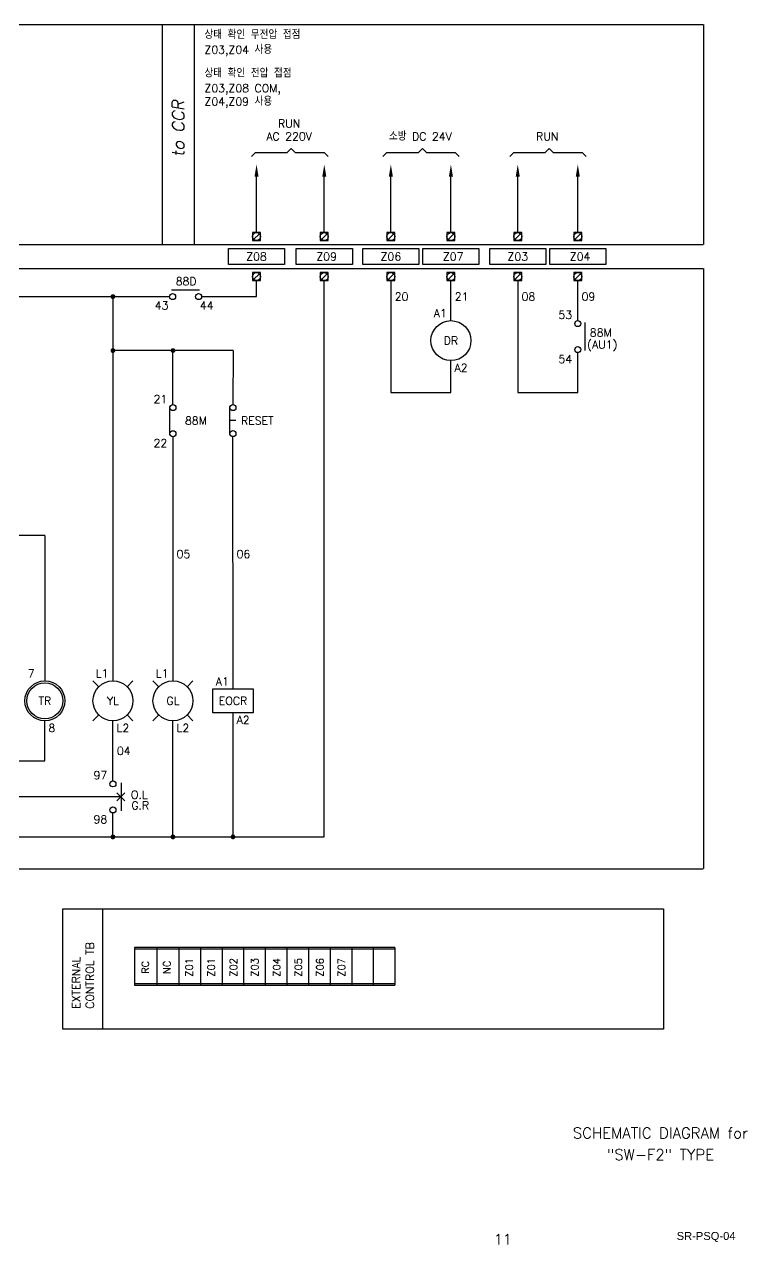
# Model space of a CAD drawing. Header units: millimetres. Extents: x 60229 to 91621, y 21923 to 36546.
# Drawn here: x 82913 to 85151, y 21923 to 25699 of the extents above; entities that cross this region are included whole.
import ezdxf
from ezdxf.enums import TextEntityAlignment as Align

# ---------------------------------------------------------------- set-up
doc = ezdxf.new("R2010")
doc.units = ezdxf.units.MM
doc.linetypes.add('CENTER', pattern=[2, 1.25, -0.25, 0.25, -0.25])
doc.linetypes.add('HIDDEN', pattern=[2.5, 1.5, -1])
doc.styles.add('ROMANS', font='romans.shx', dxfattribs={"bigfont": 'fhg.shx'})
doc.styles.add('S2', font='SIMPLEX', dxfattribs={"height": 2})
doc.styles.get("Standard").update_dxf_attribs({"font": 'arial.ttf'})

# ---------------------------------------------------------------- blocks, each defined once
blk = doc.blocks.new('THA')
for p, q in [((-3.5, 2.02), (3.5, 2.02)), ((-1, 1), (1, 3)), ((-1, 3), (1, 1))]:
    blk.add_line(p, q)
for centre in [(-3.25, 0), (3.25, 0)]:
    blk.add_circle(centre, 0.75)
blk = doc.blocks.new('PMB')
blk.add_line((-0.88, 3.5), (-0.88, -3.5))
for centre in [(0, 3.25), (0, -3.25)]:
    blk.add_circle(centre, 0.75)
blk = doc.blocks.new('PBSB')
for p, q in [((-0.88, 3.5), (-0.88, -3.5)), ((0.68, 0), (-0.88, 0))]:
    blk.add_line(p, q)
for centre in [(0, 3.25), (0, -3.25)]:
    blk.add_circle(centre, 0.75)
blk = doc.blocks.new('PMA')
blk.add_line((1.73, 3.5), (1.73, -3.5))
for centre in [(0, 3.25), (0, -3.25)]:
    blk.add_circle(centre, 0.75)
blk = doc.blocks.new('SQTER')
at = {"color": 3}
for p, q in [((-1, 1), (-1, -1)), ((1, 1), (-1, 1)), ((1, -1), (1, 1)), ((-1, -1), (1, -1))]:
    blk.add_line(p, q, dxfattribs=at)
at = {"color": 8}
blk.add_line((0.71, 0.71), (-0.71, -0.71), dxfattribs=at)
blk.add_circle((0, 0), 1, dxfattribs=at)
blk = doc.blocks.new('ARROW1')
at = {"color": 3}
blk.add_solid([(-3, 0.5), (-3, -0.5), (0, 0)], dxfattribs=at)

msp = doc.modelspace()

# ---------------------------------------------------------------- linework, layer by layer
at = {"color": 3, "linetype": 'CENTER', "lineweight": -2}
for p, q in [((80740.9, 25699), (85014.5, 25699)), ((83339.9, 25699), (83339.9, 25017.7)), ((83439, 25699), (83439, 25017.7)), ((85014.5, 25699), (85014.5, 25017.7)), ((80740.9, 25017.7), (85014.5, 25017.7)), ((80740.9, 24943.4), (85014.5, 24943.4)), ((85014.5, 24943.4), (85014.5, 23085.3)), ((80740.9, 23085.3), (85014.5, 23085.3))]:
    msp.add_line(p, q, dxfattribs=at)
at = {"color": 3, "lineweight": -2}
for p, q in [((83616.5, 25290.2), (83628.9, 25302.6)), ((83628.9, 25302.6), (83726.3, 25302.6)), ((83726.3, 25302.6), (83738.7, 25315)), ((83738.7, 25315), (83751.1, 25302.6)), ((83751.1, 25302.6), (83840.6, 25302.6)), ((83840.6, 25302.6), (83852.9, 25290.2)), ((84022.6, 25290.2), (84035, 25302.6)), ((84035, 25302.6), (84132.4, 25302.6)), ((84132.4, 25302.6), (84144.8, 25315)), ((84144.8, 25315), (84157.2, 25302.6)), ((84157.2, 25302.6), (84246.6, 25302.6)), ((84246.6, 25302.6), (84259, 25290.2)), ((84415.3, 25290.2), (84427.7, 25302.6)), ((84427.7, 25302.6), (84525.1, 25302.6)), ((84525.1, 25302.6), (84537.5, 25315)), ((84537.5, 25315), (84549.9, 25302.6)), ((84549.9, 25302.6), (84639.3, 25302.6)), ((84639.3, 25302.6), (84651.7, 25290.2))]:
    msp.add_line(p, q, dxfattribs=at)
at = {"lineweight": -2}
for p, q in [((83631.5, 25054.8), (83631.5, 25240.7)), ((83841.3, 25054.8), (83841.3, 25240.7)), ((84047.4, 25054.8), (84047.4, 25240.7)), ((84233.2, 25054.8), (84233.2, 25240.7)), ((84440.1, 25054.8), (84440.1, 25240.7)), ((84625.9, 25054.8), (84625.9, 25240.7)), ((83631.5, 24856.6), (83631.5, 24906.2)), ((83841.3, 23184.4), (83841.3, 24906.2)), ((84047.4, 24906.2), (84047.4, 24559.4)), ((84233.2, 24782.3), (84233.2, 24906.2)), ((84440.1, 24906.2), (84440.1, 24559.4)), ((84625.9, 24782.3), (84625.9, 24906.2)), ((81285.9, 24856.6), (83362.6, 24856.6)), ((83187.2, 24856.6), (83187.2, 23667.5)), ((83461.7, 24856.6), (83542.2, 24856.6)), ((83461.7, 24856.6), (83631.5, 24856.6)), ((83373, 24522.2), (83373, 24689.5)), ((83558.8, 24689.5), (83558.7, 24522.3)), ((84625.9, 24559.4), (84625.9, 24683.2)), ((84233.2, 24559.4), (84233.2, 24658.5)), ((84047.4, 24559.4), (84233.2, 24559.4)), ((84440.1, 24559.4), (84625.9, 24559.4)), ((83373, 24423.1), (83373, 23667.5)), ((83558.8, 23642.7), (83558.7, 24423.2)), ((82976.6, 24116.9), (82047.4, 24116.9)), ((82976.6, 24116.9), (82976.6, 23667.5)), ((83125.2, 23667.5), (83143.4, 23649.3)), ((83249.1, 23667.5), (83230.9, 23649.3)), ((83311, 23667.5), (83329.2, 23649.3)), ((83434.9, 23667.5), (83416.8, 23649.3)), ((83558.8, 23184.4), (83558.8, 23568.4)), ((82976.6, 23419.7), (82976.6, 23543.6)), ((83143.4, 23561.7), (83125.2, 23543.6)), ((83187.2, 23357.8), (83187.2, 23543.6)), ((83230.9, 23561.7), (83249.1, 23543.6)), ((83329.2, 23561.7), (83311, 23543.6)), ((83373, 23184.4), (83373, 23543.6)), ((83416.8, 23561.7), (83434.9, 23543.6)), ((81490, 23419.7), (82976.6, 23419.7)), ((83187.2, 23184.4), (83187.2, 23258.7)), ((81112.5, 23184.4), (83841.3, 23184.4))]:
    msp.add_line(p, q, dxfattribs=at)
at = {"color": 7, "linetype": 'Continuous', "lineweight": -2}
msp.add_line((83558.8, 24689.5), (83187.2, 24689.5), dxfattribs=at)
at = {"color": 3, "linetype": 'HIDDEN', "lineweight": -2}
msp.add_line((83211.9, 23308.2), (82220.9, 23308.2), dxfattribs=at)
at = {"color": 3, "linetype": 'Continuous', "lineweight": -2}
for p, q in [((83032.2, 22961.4), (84890.6, 22961.4)), ((83032.2, 22589.8), (83032.2, 22961.4)), ((83156.1, 22589.8), (83156.1, 22961.4)), ((84890.6, 22961.4), (84890.6, 22589.8)), ((83254.4, 22842.3), (83254.4, 22725.2)), ((84059.9, 22842.3), (83254.4, 22842.3)), ((84059.9, 22836.7), (83254.4, 22836.7)), ((83322.7, 22842.3), (83322.7, 22725.2)), ((83391, 22842.3), (83391, 22725.2)), ((83457.9, 22842.3), (83457.9, 22725.2)), ((83524.8, 22842.3), (83524.8, 22725.2)), ((83591.6, 22842.3), (83591.6, 22725.2)), ((83658.5, 22842.3), (83658.5, 22725.2)), ((83725.4, 22842.3), (83725.4, 22725.2)), ((83725.4, 22842.3), (83725.4, 22725.2)), ((83792.3, 22842.3), (83792.3, 22725.2)), ((83859.2, 22842.3), (83859.2, 22725.2)), ((83926.1, 22842.3), (83926.1, 22725.2)), ((83993, 22842.3), (83993, 22725.2)), ((84059.9, 22842.3), (84059.9, 22725.2)), ((83254.4, 22730.8), (84059.9, 22730.8)), ((83254.4, 22725.2), (84059.9, 22725.2)), ((84890.6, 22589.8), (83032.2, 22589.8))]:
    msp.add_line(p, q, dxfattribs=at)
at = {"color": 3, "lineweight": -2}
for points in [[(83544.8, 24955.7), (83544.8, 25005.3), (83718.2, 25005.3), (83718.2, 24955.7)], [(83754.6, 24955.7), (83754.6, 25005.3), (83928.1, 25005.3), (83928.1, 24955.7)], [(83960.7, 24955.7), (83960.7, 25005.3), (84134.1, 25005.3), (84134.1, 24955.7)], [(84146.5, 24955.7), (84146.5, 25005.3), (84319.9, 25005.3), (84319.9, 24955.7)], [(84353.4, 24955.7), (84353.4, 25005.3), (84526.8, 25005.3), (84526.8, 24955.7)], [(84539.2, 24955.7), (84539.2, 25005.3), (84712.6, 25005.3), (84712.6, 24955.7)]]:
    msp.add_lwpolyline(points, close=True, dxfattribs=at)
at = {"lineweight": -2, "const_width": 7.43}
for points in [[(83183.4, 24856.6, 1), (83190.9, 24856.6, 1)], [(83183.4, 24689.5, 1), (83190.9, 24689.5, 1)], [(83369.4, 24689.5, 1), (83376.8, 24689.5, 1)], [(83183.4, 23184.4, 1), (83190.9, 23184.4, 1)], [(83369.2, 23184.4, 1), (83376.7, 23184.4, 1)], [(83555.1, 23184.4, 1), (83562.5, 23184.4, 1)]]:
    msp.add_lwpolyline(points, format="xyb", close=True, dxfattribs=at)
at = {"lineweight": -2}
msp.add_lwpolyline([(83496.8, 23568.4), (83496.8, 23642.7), (83620.7, 23642.7), (83620.7, 23568.4)], close=True, dxfattribs=at)
for centre in [(84233.2, 24720.4), (82976.6, 23605.5), (83187.2, 23605.5), (83373, 23605.5)]:
    msp.add_circle(centre, 61.9, dxfattribs=at)
at = {"color": 3, "lineweight": -2}
msp.add_circle((82976.6, 23605.5), 55.7, dxfattribs=at)

# ---------------------------------------------------------------- block references
at = {"lineweight": -2, "xscale": 12.38728441512454, "yscale": 12.38728441512454, "zscale": 12.38728441512454}
for name, p, rotation in [('ARROW1', (83631.5, 25265.4), 90), ('ARROW1', (83841.3, 25265.4), 90), ('ARROW1', (84047.4, 25265.4), 90), ('ARROW1', (84233.2, 25265.4), 90), ('ARROW1', (84440.1, 25265.4), 90), ('ARROW1', (84625.9, 25265.4), 90), ('PMA', (83412.1, 24856.6), 90), ('THA', (83187.2, 23308.2), 270)]:
    msp.add_blockref(name, p, dxfattribs=dict(at, rotation=rotation))
for name, p in [('SQTER', (83631.5, 25042.5)), ('SQTER', (83841.3, 25042.5)), ('SQTER', (84047.4, 25042.5)), ('SQTER', (84233.2, 25042.5)), ('SQTER', (84440.1, 25042.5)), ('SQTER', (84625.9, 25042.5)), ('SQTER', (83631.5, 24918.6)), ('SQTER', (83841.3, 24918.6)), ('SQTER', (84047.4, 24918.6)), ('SQTER', (84233.2, 24918.6)), ('SQTER', (84440.1, 24918.6)), ('SQTER', (84625.9, 24918.6)), ('PMA', (84625.9, 24732.8)), ('PMB', (83373, 24472.6)), ('PBSB', (83558.7, 24472.8))]:
    msp.add_blockref(name, p, dxfattribs=at)

# ---------------------------------------------------------------- texts
at = {"color": 6, "lineweight": -2, "style": 'ROMANS'}
for s, height, p in [('상태 확인 무전압 접점', 24.775, (83470.4, 25654.6)), ('Z03,Z04 사용', 24.77, (83470.4, 25608.2)), ('상태 확인 전압 접점', 24.775, (83470.4, 25535.4)), ('Z03,Z08 COM,', 24.775, (83470.4, 25489)), ('Z04,Z09 사용', 24.77, (83470.4, 25447.9))]:
    msp.add_text(s, height=height, dxfattribs=at).set_placement(p)
at = {"lineweight": -2, "style": 'ROMANS', "oblique": 10}
msp.add_text('to CCR', height=37.16, rotation=90, dxfattribs=at).set_placement((83389.4, 25376.9), align=Align.MIDDLE)
at = {"color": 7, "lineweight": -2, "style": 'ROMANS'}
for s, p in [('RUN', (83732.5, 25379.8)), ('AC 220V', (83732.5, 25339.8)), ('소방 DC 24V', (84138.6, 25339.8)), ('RUN', (84531.3, 25339.8))]:
    msp.add_text(s, height=24.77, dxfattribs=at).set_placement(p, align=Align.CENTER)
at = {"color": 2, "lineweight": -2, "style": 'ROMANS'}
for s, p in [('Z08', (83631.5, 24968.1)), ('Z06', (84047.4, 24968.1)), ('Z03', (84440.1, 24968.1))]:
    msp.add_text(s, height=24.77, dxfattribs=at).set_placement(p, align=Align.CENTER)
for s, p in [('Z09', (83816.6, 24968.1)), ('Z07', (84208.4, 24968.1)), ('Z04', (84601.1, 24968.1)), ('20', (84059.2, 24844.3)), ('21', (84245, 24844.3)), ('08', (84451.9, 24844.3)), ('09', (84637.7, 24844.3)), ('05', (83384.1, 24047.3)), ('06', (83569.9, 24047.3)), ('04', (83199.5, 23438.3))]:
    msp.add_text(s, height=24.77, dxfattribs=at).set_placement(p)
at = {"lineweight": -2, "style": 'ROMANS'}
for s, height, p in [('88D', 24.77, (83381.3, 24891.5)), ('43', 24.77, (83316.5, 24816.8)), ('44', 24.77, (83456.2, 24816.8)), ('A1', 24.77, (84180, 24792.7)), ('53', 24.77, (84565.9, 24787.4)), ('88M', 24.77, (84663, 24732.8)), ('(AU1)', 24.77, (84655, 24695.6)), ('54', 24.77, (84565.9, 24650.8)), ('A2', 24.77, (84244.3, 24624)), ('21', 24.77, (83313, 24527.2)), ('88M', 24.77, (83410.1, 24460.3)), ('RESET', 24.77, (83583.5, 24460.4)), ('22', 24.77, (83313, 24390.7)), ('7', 24.8, (82923.4, 23677.9)), ('L1', 24.77, (83134, 23677.9)), ('L1', 24.77, (83319.8, 23677.9)), ('A1', 24.77, (83505.6, 23653.1)), ('8', 24.8, (82987.7, 23509.1)), ('L2', 24.77, (83198.3, 23509.1)), ('L2', 24.77, (83384.1, 23509.1)), ('A2', 24.77, (83569.9, 23533.9)), ('97', 24.77, (83127.2, 23362.8)), ('O.L', 24.77, (83242.8, 23302.5)), ('G.R', 24.77, (83244.1, 23269.4)), ('98', 24.77, (83127.2, 23226.3)), ('11', 32.58, (84366.2, 21922.7))]:
    msp.add_text(s, height=height, dxfattribs=at).set_placement(p)
for s, p in [('DR', (84233.2, 24720.4)), ('TR', (82976.6, 23605.5)), ('YL', (83187.2, 23605.5)), ('GL', (83373, 23605.5))]:
    msp.add_text(s, height=24.77, dxfattribs=at).set_placement(p, align=Align.MIDDLE)
for s, height, p in [('EOCR', 24.77, (83558.8, 23593.1)), ('SCHEMATIC DIAGRAM for', 33.639, (84881.8, 22251.3)), ('"SW-F2" TYPE', 33.639, (84881.8, 22184))]:
    msp.add_text(s, height=height, dxfattribs=at).set_placement(p, align=Align.CENTER)
at = {"color": 3, "linetype": 'Continuous', "lineweight": -2, "style": 'S2'}
for s, p in [('CONTROL TB', (83128.2, 22652.4)), ('EXTERNAL', (83085.8, 22652.4))]:
    msp.add_text(s, height=24.77, rotation=90, dxfattribs=at).set_placement(p)
for s, p in [('RC', (83287.4, 22780.7)), ('NC', (83354.3, 22780.7)), ('Z01', (83423, 22780.7)), ('Z01', (83491.3, 22780.7)), ('Z02', (83560.2, 22780.7)), ('Z03', (83626.1, 22780.7)), ('Z04', (83694, 22780.7)), ('Z05', (83760.9, 22780.7)), ('Z06', (83827.8, 22780.7)), ('Z07', (83894.7, 22780.7))]:
    msp.add_text(s, height=22.3, rotation=90, dxfattribs=at).set_placement(p, align=Align.MIDDLE)
at = {"lineweight": -2}
msp.add_text('SR-PSQ-04', height=24.71, dxfattribs=at).set_placement((84931.8, 21937))

doc.saveas('drawing.dxf')
